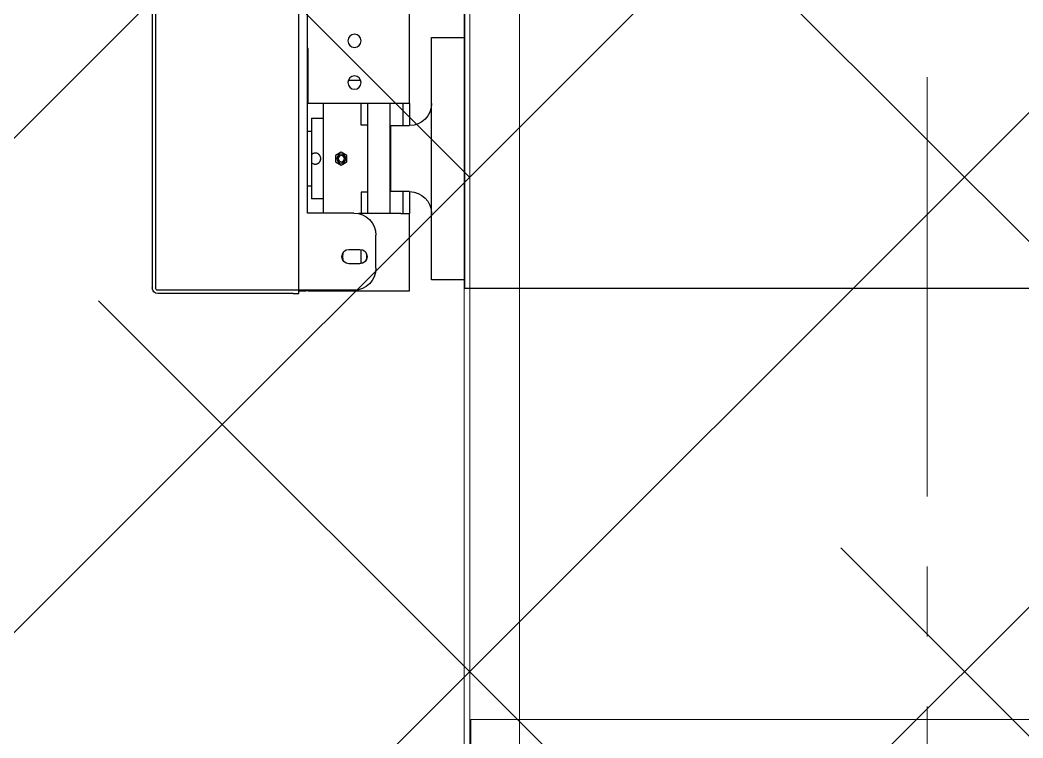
# Model space of a CAD drawing. Header units: millimetres. Extents: x 163705 to 1616509, y 81827 to 302547.
# Drawn here: x 249447.3 to 249902.3, y 147021.7 to 147347.7 of the extents above; entities that cross this region are included whole.
import ezdxf

# ---------------------------------------------------------------- set-up
doc = ezdxf.new("R2010")
doc.units = ezdxf.units.MM
doc.header["$LTSCALE"] = 10
doc.linetypes.add('CENTER2', pattern=[28.575, 19.05, -3.175, 3.175, -3.175])
for name, color, linetype, lineweight in [('1-中心线', 1, 'CENTER2', 0), ('1-填充', 8, 'Continuous', 18), ('1-设备轮廓', 2, 'Continuous', 18)]:
    doc.layers.add(name, color=color, linetype=linetype, lineweight=lineweight)

# ---------------------------------------------------------------- blocks, each defined once
blk = doc.blocks.new('A$C5A5F0ED2')
at = {"layer": '1-填充'}
h = blk.add_hatch(dxfattribs=at)
h.set_pattern_fill('ANSI38', color=256, scale=50)
h.paths.add_polyline_path([(100, 100), (5900, 100), (5900, 1900), (100, 1900)])
h.paths.add_polyline_path([(675, 1000.01, 1), (1325, 1000.01, 1)], flags=16)
h.paths.add_polyline_path([(3325, 1000, 0.677608), (2764.3, 776.23, 0.677608)], flags=16)
h.paths.add_polyline_path([(5325, 1000.01, 0.677608), (4764.3, 776.24, 0.677608)], flags=16)
blk = doc.blocks.new('A$C7121566b')
blk.add_blockref('A$C5A5F0ED2', (34999.65, 5100.13))
blk = doc.blocks.new('A$Ce0621208')
for p, q in [((1899.79, 815.05), (-1114.06, 815.05)), ((1899.79, 812.55), (-1114.06, 812.55)), ((-954.06, 790.05), (1649.79, 790.05))]:
    blk.add_line(p, q)
blk.add_lwpolyline([(-39.06, 812.05), (0.94, 812.05), (0.94, 398.05), (-39.06, 398.05)], close=True)
at = {"layer": '1-中心线'}
blk.add_line((-1187.96, 605.05), (1951.97, 605.05), dxfattribs=at)
blk = doc.blocks.new('G$C126DDED6')
at = {"rotation": 90}
blk.add_blockref('A$Ce0621208', (1640.05, 2164.12), dxfattribs=at)
blk = doc.blocks.new('11')
at = {"lineweight": 25}
for p, q in [((2045.24, -1002.57), (2393.24, -1002.57)), ((2045.24, -1004.07), (2393.24, -1004.07)), ((2394.24, -1066.57), (2394.24, -1005.07)), ((2395.74, -1066.57), (2395.74, -1005.07)), ((2394.24, -1069.07), (2044.24, -1069.07)), ((2394.24, -1069.07), (2394.24, -1066.57)), ((2395.74, -1069.07), (2394.24, -1069.07)), ((2394.24, -1070.07), (2394.24, -1069.07)), ((2394.49, -1069.32), (2394.24, -1069.32)), ((2394.49, -1069.32), (2394.49, -1072.32)), ((2395.74, -1066.57), (2395.74, -1069.07)), ((2359.24, -1073.07), (2209.24, -1073.07)), ((2284.49, -1073.32), (2284.49, -1073.07)), ((2309.49, -1073.32), (2284.49, -1073.32)), ((2309.49, -1115.32), (2309.49, -1073.32)), ((2321.99, -1073.07), (2321.99, -1074.82)), ((2346.99, -1074.82), (2346.99, -1073.07)), ((2359.24, -1094.07), (2359.24, -1073.07)), ((2394.24, -1094.07), (2394.24, -1070.07)), ((2394.49, -1072.32), (2394.24, -1072.32)), ((2394.49, -1073.32), (2394.24, -1073.32)), ((2394.49, -1073.32), (2394.49, -1072.32)), ((2394.49, -1073.32), (2394.49, -1115.32)), ((2316.21, -1074.82), (2316.21, -1080.32)), ((2316.21, -1074.82), (2332.66, -1074.82)), ((2332.66, -1074.82), (2336.32, -1074.82)), ((2336.32, -1074.82), (2352.77, -1074.82)), ((2352.77, -1080.32), (2352.77, -1074.82)), ((2359.24, -1080.32), (2309.49, -1080.32)), ((2331.55, -1088.32), (2333.02, -1085.77)), ((2333.02, -1085.77), (2335.96, -1085.77)), ((2335.96, -1085.77), (2337.44, -1088.32)), ((2298.87, -1091.54), (2298.87, -1097.1)), ((2333.02, -1090.87), (2331.55, -1088.32)), ((2335.96, -1090.87), (2333.02, -1090.87)), ((2337.44, -1088.32), (2335.96, -1090.87)), ((2375.74, -1091.82), (2375.74, -1096.82)), ((2382.24, -1096.82), (2382.24, -1091.82)), ((2359.49, -1115.32), (2359.49, -1096.29)), ((2319.26, -1097.32), (2309.49, -1097.32)), ((2309.49, -1100.18), (2359.49, -1100.18)), ((2319.26, -1100.18), (2319.26, -1097.32)), ((2349.73, -1100.18), (2349.73, -1097.32)), ((2349.73, -1097.32), (2359.49, -1097.32)), ((2381.99, -1097.32), (2375.78, -1097.32)), ((2381.99, -1098.07), (2381.99, -1097.32)), ((2384.24, -1104.07), (2369.24, -1104.07)), ((2309.49, -1110.32), (2359.49, -1110.32)), ((2319.49, -1110.83), (2319.49, -1119.32)), ((2349.49, -1110.83), (2319.49, -1110.83)), ((2321.99, -1110.32), (2321.99, -1110.83)), ((2346.99, -1110.83), (2346.99, -1110.32)), ((2349.49, -1119.32), (2349.49, -1110.83)), ((2309.49, -1119.32), (2232.28, -1119.32)), ((2309.49, -1119.32), (2309.49, -1115.32)), ((2309.49, -1116.32), (2319.49, -1116.32)), ((2309.49, -1119.32), (2319.49, -1119.32)), ((2349.49, -1116.32), (2359.49, -1116.32)), ((2349.49, -1119.32), (2359.49, -1119.32)), ((2359.49, -1115.32), (2359.49, -1119.32)), ((2394.49, -1119.32), (2359.49, -1119.32)), ((2394.49, -1115.32), (2394.49, -1119.32)), ((2279.49, -1129.32), (2279.49, -1144.32)), ((2389.49, -1129.32), (2279.49, -1129.32)), ((2389.49, -1144.32), (2389.49, -1129.32)), ((2334.49, -1144.32), (1780.99, -1144.32)), ((2393.49, -1144.32), (2334.49, -1144.32)), ((2393.49, -1563.94), (2393.49, -1144.32))]:
    blk.add_line(p, q, dxfattribs=at)
for points in [[(2377.16, -1089.13), (2377.57, -1089.01), (2378.99, -1088.82)], [(2378.99, -1088.82), (2380.42, -1089.01), (2380.82, -1089.13)]]:
    blk.add_lwpolyline(points, dxfattribs=at)
for centre, radius in [((2334.49, -1088.32), 2.02), ((2334.49, -1088.32), 1.4), ((2280.99, -1094.32), 3), ((2299.99, -1094.32), 3)]:
    blk.add_circle(centre, radius, dxfattribs=at)
for centre, radius, start, end in [((2393.24, -1005.07), 2.5, 0, 90), ((2393.24, -1005.07), 1, 0, 90), ((2378.99, -1091.82), 3.25, 0, 180), ((2369.24, -1094.07), 10, 180, 270), ((2384.24, -1094.07), 10, 270, 0), ((2378.99, -1096.82), 3.25, 180, 0), ((2378.99, -1094.32), 5.5, 250.5929, 289.4071), ((2309.49, -1119.32), 10, 270, 0), ((2359.49, -1119.32), 10, 180, 270)]:
    blk.add_arc(centre, radius, start, end, dxfattribs=at)
for points, knots in [([(2336.32, -1074.82), (2336.48, -1075.02), (2336.8, -1075.43), (2336.97, -1076.05), (2337.01, -1076.7), (2336.9, -1077.36), (2336.49, -1078.11), (2335.85, -1078.68), (2335.06, -1079), (2334.21, -1079.05), (2333.39, -1078.82), (2332.7, -1078.33), (2332.2, -1077.64), (2332.01, -1076.99), (2331.98, -1076.34), (2332.09, -1075.68), (2332.39, -1075.13), (2332.62, -1074.87), (2332.66, -1074.82)], [0, 0, 0, 0, 0.738281, 1.582153, 1.868466, 2.705246, 3.541836, 4.383359, 5.228166, 6.06765, 6.90158, 7.738229, 8.581696, 9.425568, 9.711881, 10.548661, 11.385251, 11.579292, 11.579292, 11.579292, 11.579292]), ([(2336.32, -1074.82), (2336.47, -1075.01), (2336.77, -1075.39), (2336.99, -1076.1), (2337.01, -1076.83), (2336.81, -1077.54), (2336.43, -1078.16), (2335.88, -1078.64), (2335.22, -1078.95), (2334.49, -1079.06), (2333.77, -1078.95), (2333.1, -1078.64), (2332.56, -1078.16), (2332.17, -1077.54), (2331.97, -1076.83), (2331.99, -1076.1), (2332.21, -1075.39), (2332.51, -1075.01), (2332.66, -1074.82)], [0, 0, 0, 0, 0.722717, 1.445507, 2.172605, 2.896361, 3.619739, 4.342419, 5.065399, 5.788994, 6.512964, 7.237053, 7.960996, 8.684401, 9.406958, 10.133012, 10.857027, 11.580877, 11.580877, 11.580877, 11.580877])]:
    blk.add_open_spline(points, degree=3, knots=knots, dxfattribs=at)
blk = doc.blocks.new('A$C790c3438')
at = {"xscale": -1, "rotation": 89.99999999999993}
blk.add_blockref('11', (3360.39, 10613.13), dxfattribs=at)
at = {"layer": '1-设备轮廓', "xscale": -1, "rotation": 180}
blk.add_blockref('G$C126DDED6', (3679.52, 10149.08), dxfattribs=at)

msp = doc.modelspace()

# ---------------------------------------------------------------- block references
for name, p in [('A$C790c3438', (245144.313, 139006.156)), ('A$C7121566b', (209928.183, 140559.499))]:
    msp.add_blockref(name, p)

doc.saveas('drawing.dxf')
